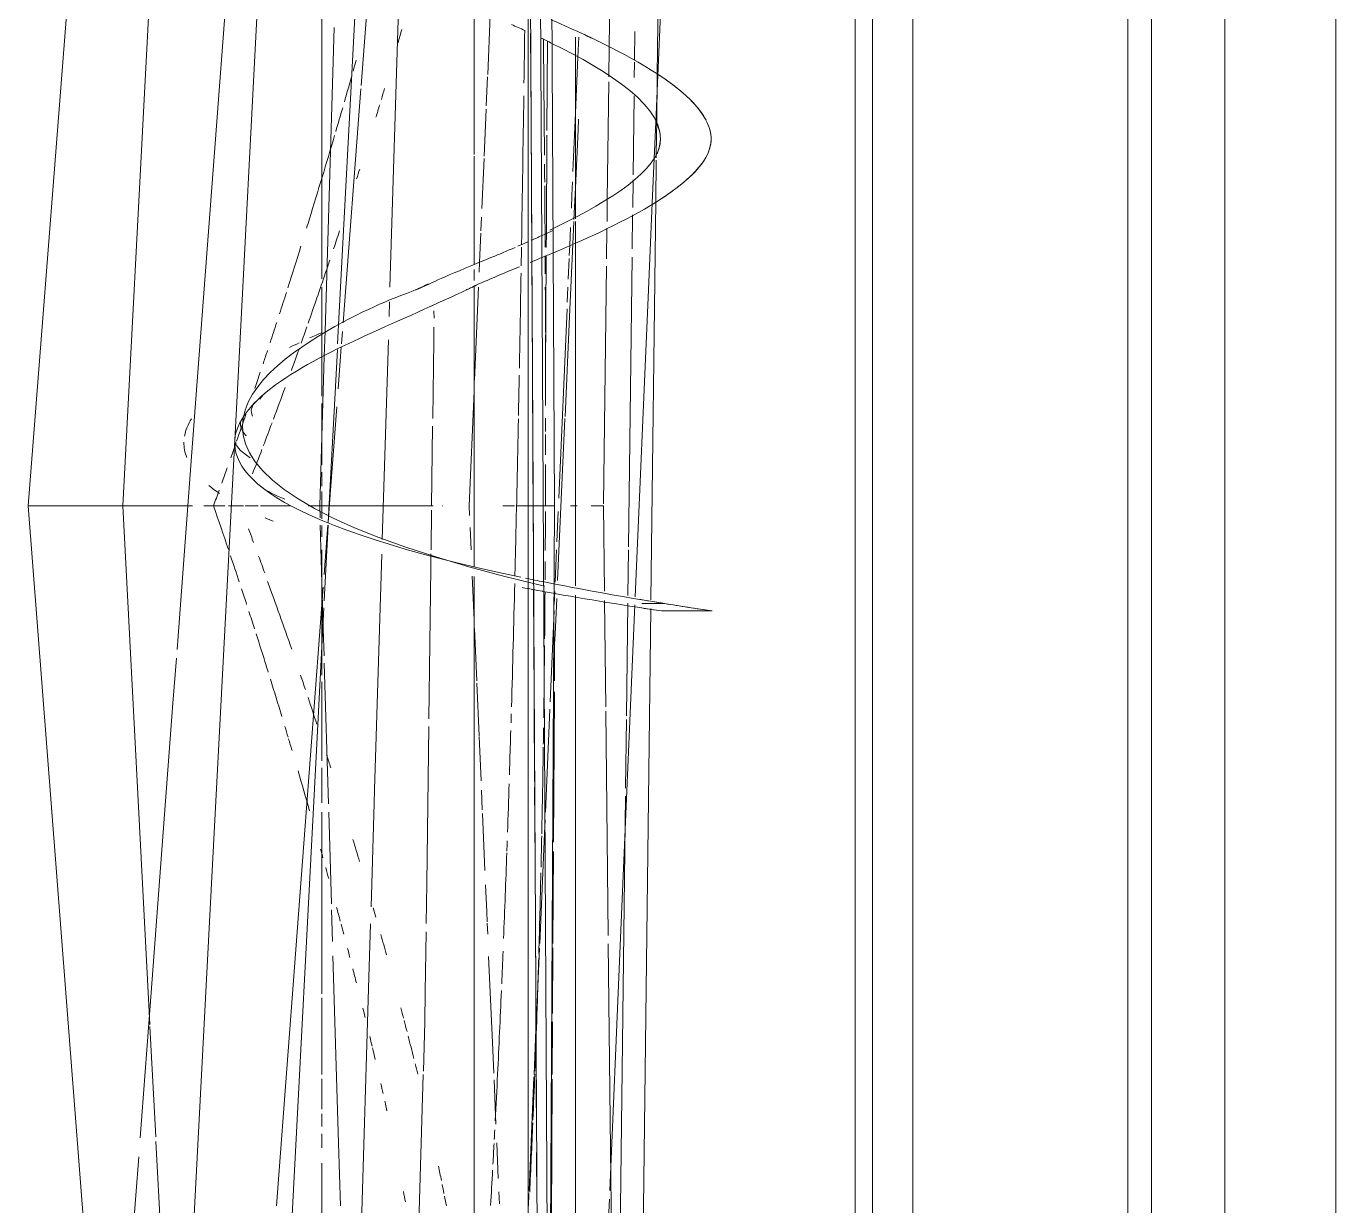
# Model space of a CAD drawing. Header units: inches. Extents: x -2349 to 1043, y -456 to 2193.
# Drawn here: x 992.5 to 998.95, y 350.16 to 355.98 of the extents above; entities that cross this region are included whole.
import ezdxf

# ---------------------------------------------------------------- set-up
doc = ezdxf.new("R2010")
doc.units = ezdxf.units.IN
doc.header["$MEASUREMENT"] = 0
for name, color, linetype, lineweight in [('5033_00_7th-9th Floors_Updated_dwg', 8, 'Continuous', 9), ('A-Shell', 7, 'Continuous', 9), ('A-WALL', 113, 'Continuous', 13), ('I-FURN', 30, 'Continuous', 9)]:
    doc.layers.add(name, color=color, linetype=linetype, lineweight=lineweight)

# ---------------------------------------------------------------- blocks, each defined once
blk = doc.blocks.new('5033_00_7th-9th Floors_Updated_dwg-8585573-7TH FLOOR POWER _ SIGNAL')
at = {"layer": 'A-Shell'}
for p, q in [((993.9543, 173.7982), (993.9543, 174.102)), ((993.9543, 174.102), (993.9543, 173.7982)), ((993.9543, 173.6928), (993.9543, 173.7629)), ((993.9543, 173.7629), (993.9543, 173.6928)), ((993.9543, 173.5322), (993.9543, 173.6673)), ((993.9543, 173.6673), (993.9543, 173.5322)), ((993.9543, 173.4442), (993.9543, 173.4993)), ((993.9543, 173.4993), (993.9543, 173.4442)), ((993.9543, 172.1319), (993.9543, 172.3038)), ((993.9543, 172.3038), (993.9543, 172.1319)), ((993.9543, 171.1892), (993.9543, 172.0851)), ((993.9543, 172.0851), (993.9543, 171.1892)), ((993.9543, 170.7904), (993.9543, 171.1693)), ((993.9543, 171.1693), (993.9543, 170.7904)), ((993.9543, 170.6193), (993.9543, 170.7696)), ((993.9543, 170.7696), (993.9543, 170.6193)), ((993.9543, 170.5342), (993.9543, 170.5966)), ((993.9543, 170.5966), (993.9543, 170.5342)), ((993.9543, 170.4293), (993.9543, 170.4976)), ((993.9543, 170.4976), (993.9543, 170.4293)), ((993.9543, 169.6228), (993.9543, 170.3531)), ((993.9543, 170.3531), (993.9543, 169.6228))]:
    blk.add_line(p, q, dxfattribs=at)
at = {"layer": 'A-Shell', "flags": 128}
for points in [[(993.9543, 174.7172), (993.9543, 176.3648), (993.9543, 176.489)], [(993.9543, 176.489), (993.9543, 176.3648), (993.9543, 174.7172)], [(993.9543, 174.1383), (993.9543, 174.3279), (993.9543, 174.4515), (993.9543, 174.6746)], [(993.9543, 174.6746), (993.9543, 174.4515), (993.9543, 174.3279), (993.9543, 174.1383)], [(993.9543, 172.7615), (993.9543, 172.8609), (993.9543, 173.3799)], [(993.9543, 173.3799), (993.9543, 172.8609), (993.9543, 172.7615)], [(993.9543, 172.3383), (993.9543, 172.4077), (993.9543, 172.7282)], [(993.9543, 172.7282), (993.9543, 172.4077), (993.9543, 172.3383)]]:
    blk.add_lwpolyline(points, dxfattribs=at)
blk = doc.blocks.new('Walls 1 - Walls 1-7438491-7TH FLOOR POWER _ SIGNAL')
at = {"layer": 'A-WALL', "lineweight": 9}
for p, q in [((996.8682, 298.7759), (996.8682, 435.4699)), ((998.4077, 435.4573), (998.4077, 298.7888)), ((998.046, 435.2491), (998.046, 298.7759)), ((997.9288, 435.1857), (997.9288, 298.7759)), ((998.9543, 434.4744), (998.9543, 299.7716)), ((996.5843, 401.0965), (996.5843, 334.6334)), ((996.6695, 401.0965), (996.6695, 334.6334))]:
    blk.add_line(p, q, dxfattribs=at)
blk = doc.blocks.new('Curtains_and_Valance_14992 - Curtains_and_Valance_14992-7816730-7TH FLOOR POWER _ SIGNAL')
at = {"layer": 'I-FURN'}
for p, q in [((0.1471, -24), (0.017, 0)), ((0.017, 0), (0.017, -24)), ((-1.8659, -21.7756), (-1.7196, -18.972)), ((-2.2158, -21.0149), (-2.4487, -24)), ((0.4252, -21.0085), (0.4163, -21.737)), ((-0.25, -22.2659), (-0.25, -21.5437)), ((-0.1828, -21.8712), (-0.1702, -21.5788)), ((-0.985, -23.1378), (-0.9391, -21.6398)), ((0.25, -21.687), (0.25, -21.7802)), ((0.4163, -21.737), (0.4145, -21.8826)), ((-1.982, -24), (-1.8659, -21.7756)), ((0.25, -21.7802), (0.25, -22.5832)), ((-0.1895, -22.0264), (-0.1833, -21.8833)), ((0.4142, -21.9072), (0.407, -22.4894)), ((-0.2001, -22.2741), (-0.1902, -22.0431)), ((-0.25, -22.8092), (-0.25, -22.2741)), ((-0.2113, -22.5334), (-0.2006, -22.2861)), ((0.407, -22.4894), (0.4057, -22.5965)), ((-0.216, -22.6433), (-0.2131, -22.5755)), ((0.25, -22.5965), (0.25, -22.7028)), ((-0.2227, -22.7978), (-0.2165, -22.6539)), ((0.4053, -22.6303), (0.4035, -22.7812)), ((0.25, -22.7028), (0.25, -24.3942)), ((-0.2247, -22.8463), (-0.2227, -22.7978)), ((-0.25, -22.8875), (-0.25, -22.8331)), ((0.403, -22.8166), (0.3886, -23.99)), ((-0.25, -24.2987), (-0.25, -22.9216)), ((-0.2477, -23.3803), (-0.228, -22.9216)), ((-0.9888, -23.2623), (-0.985, -23.1378)), ((-1.0113, -24), (-0.9888, -23.2623)), ((-0.2744, -24), (-0.25, -23.4335)), ((-2.4487, -24), (-2.0505, -29.1519)), ((-1.8488, -26.5593), (-1.982, -24)), ((-1.4806, -24), (-1.535, -24)), ((-1.535, -24), (-1.4806, -24)), ((-1.0096, -24.0587), (-1.0113, -24)), ((-0.2723, -24.0475), (-0.2744, -24)), ((0.017, -24), (0.1471, -24)), ((0.017, -24), (0.017, -43.2831)), ((0.1471, -24), (0.017, -24)), ((0.0426, -43.2764), (0.1471, -24)), ((0.3885, -24), (0.3931, -24.4205)), ((-1.0069, -24.1499), (-1.0085, -24.0952)), ((-0.9934, -24.6082), (-1.0069, -24.1499)), ((-0.265, -24.2163), (-0.2698, -24.1063)), ((-0.25, -24.5617), (-0.2593, -24.3464)), ((-0.25, -25.7834), (-0.25, -24.3481)), ((0.25, -24.4402), (0.25, -43.2322)), ((0.3936, -24.4667), (0.3993, -24.9917)), ((-0.2369, -24.8636), (-0.2481, -24.6055)), ((-0.9895, -24.7392), (-0.9934, -24.6082)), ((-0.968, -25.4705), (-0.9885, -24.7752)), ((-0.2252, -25.1342), (-0.2364, -24.8753)), ((0.3996, -25.0134), (0.4117, -26.1191)), ((-0.2156, -25.3556), (-0.225, -25.1376)), ((-0.2093, -25.4999), (-0.2135, -25.4026)), ((-0.9534, -25.9637), (-0.9668, -25.5111)), ((-0.1963, -25.7984), (-0.2085, -25.5176)), ((-0.25, -41.7644), (-0.25, -25.7834)), ((-0.1875, -26.0021), (-0.1932, -25.8696)), ((-0.948, -26.1485), (-0.9526, -25.9926)), ((-0.1853, -26.0524), (-0.1875, -26.0021)), ((-0.1827, -26.113), (-0.1851, -26.0584)), ((-0.9186, -27.1447), (-0.9459, -26.2198)), ((-0.1595, -26.6474), (-0.178, -26.2222)), ((0.4121, -26.1604), (0.4232, -27.1726)), ((-1.82, -27.1128), (-1.8483, -26.5682)), ((-0.1529, -26.7991), (-0.1595, -26.6477)), ((-0.1421, -27.0494), (-0.1515, -26.8322)), ((-1.7819, -27.8455), (-1.8188, -27.1357)), ((-0.9095, -27.4531), (-0.9186, -27.1447)), ((-0.1304, -27.3182), (-0.138, -27.1418)), ((0.4232, -27.1726), (0.4419, -28.8839)), ((-0.125, -27.4425), (-0.1276, -27.3837))]:
    blk.add_line(p, q, dxfattribs=at)
for points in [[(-0.6249, -21.7151), (-0.6187, -21.6934), (-0.6126, -21.6717), (-0.6065, -21.65)], [(-0.8317, -21.8012), (-0.8367, -21.8194), (-0.8418, -21.8377), (-0.8469, -21.8559)], [(-0.8558, -21.8876), (-0.8669, -21.9271), (-0.8781, -21.9666), (-0.8895, -22.0061)], [(-0.7072, -21.9945), (-0.7018, -21.9767), (-0.6964, -21.9589), (-0.6911, -21.9411)], [(-0.7341, -22.0829), (-0.7277, -22.0622), (-0.7214, -22.0414), (-0.7151, -22.0206)], [(-0.8979, -22.0355), (-0.9092, -22.0748), (-0.9206, -22.114), (-0.9322, -22.1533)], [(-0.938, -22.1733), (-0.9783, -22.3101), (-1.02, -22.4467), (-1.0618, -22.5833)], [(-0.8294, -22.3861), (-0.8243, -22.3701), (-0.8192, -22.3541), (-0.8141, -22.3382)], [(-1.0618, -22.5833), (-1.0665, -22.5988), (-1.0713, -22.6143), (-1.0761, -22.6298)], [(-0.9427, -22.7318), (-0.9329, -22.7024), (-0.9231, -22.673), (-0.9134, -22.6436)], [(-1.1035, -22.7181), (-1.1248, -22.7865), (-1.1461, -22.8551), (-1.1677, -22.9235)], [(-0.982, -22.8485), (-0.9751, -22.8282), (-0.9683, -22.808), (-0.9615, -22.7877)], [(-1.0682, -23.0988), (-1.0391, -23.0156), (-1.0104, -22.9324), (-0.9822, -22.849)], [(-1.1755, -22.9465), (-1.1867, -22.9816), (-1.1978, -23.0167), (-1.2091, -23.0517)], [(-1.2231, -23.0945), (-1.234, -23.1281), (-1.2449, -23.1617), (-1.2559, -23.1953)], [(-1.1029, -23.1974), (-1.0933, -23.1703), (-1.0837, -23.1432), (-1.0742, -23.116)], [(-1.3042, -23.3405), (-1.3132, -23.3673), (-1.3223, -23.3941), (-1.3315, -23.4208)], [(-1.2396, -23.5719), (-1.2202, -23.5201), (-1.2009, -23.4683), (-1.1819, -23.4164)], [(-1.3749, -23.5483), (-1.3901, -23.5925), (-1.4056, -23.6365), (-1.4212, -23.6805)], [(-1.2896, -23.704), (-1.275, -23.6659), (-1.2605, -23.6277), (-1.2462, -23.5894)], [(-1.4237, -23.6886), (-1.4323, -23.7134), (-1.4411, -23.738), (-1.4499, -23.7627)], [(-1.3427, -23.8419), (-1.3273, -23.8022), (-1.3119, -23.7623), (-1.2966, -23.7225)], [(-1.4676, -23.8129), (-1.4764, -23.8377), (-1.4853, -23.8624), (-1.4943, -23.8871)], [(-1.5067, -23.922), (-1.5161, -23.948), (-1.5255, -23.974), (-1.535, -24)], [(-2.3147, -24), (-2.3662, -24), (-2.4053, -24), (-2.4277, -24)], [(-2.4277, -24), (-2.4053, -24), (-2.3668, -24), (-2.3162, -24)], [(-1.9712, -24), (-2.1026, -24), (-2.2215, -24), (-2.3078, -24)], [(-2.3078, -24), (-2.2215, -24), (-2.1057, -24), (-1.9758, -24)], [(-1.6486, -24), (-1.8925, -24), (-2.0352, -24), (-1.9635, -24)], [(-1.9634, -24), (-2.0351, -24), (-1.8928, -24), (-1.6489, -24)], [(-1.8374, -24), (-1.8727, -24), (-1.907, -24), (-1.9397, -24)], [(-1.9396, -24), (-1.9069, -24), (-1.8727, -24), (-1.8374, -24)], [(-1.8342, -24), (-1.8673, -24), (-1.9001, -24), (-1.9323, -24)], [(-1.9323, -24), (-1.9001, -24), (-1.8676, -24), (-1.8347, -24)], [(-1.9308, -24), (-1.9008, -24), (-1.87, -24), (-1.8386, -24)], [(-1.8381, -24), (-1.8698, -24), (-1.9008, -24), (-1.9308, -24)], [(-1.8372, -24), (-1.8678, -24), (-1.898, -24), (-1.9274, -24)], [(-1.9273, -24), (-1.8979, -24), (-1.8678, -24), (-1.8372, -24)], [(-1.7325, -24), (-1.7845, -24), (-1.8299, -24), (-1.8667, -24)], [(-1.8667, -24), (-1.83, -24), (-1.7845, -24), (-1.7325, -24)], [(-1.8381, -24), (-1.8004, -24), (-1.762, -24), (-1.723, -24)], [(-1.7224, -24), (-1.7616, -24), (-1.8004, -24), (-1.8381, -24)], [(-1.6425, -24), (-1.7091, -24), (-1.7745, -24), (-1.8375, -24)], [(-1.8372, -24), (-1.7744, -24), (-1.7091, -24), (-1.6425, -24)], [(-1.7205, -24), (-1.7549, -24), (-1.7893, -24), (-1.8234, -24)], [(-1.8234, -24), (-1.7893, -24), (-1.7551, -24), (-1.7209, -24)], [(-1.6444, -24), (-1.697, -24), (-1.7482, -24), (-1.7974, -24)], [(-1.7971, -24), (-1.7481, -24), (-1.697, -24), (-1.6444, -24)], [(-1.7235, -24), (-1.7007, -24), (-1.6768, -24), (-1.6519, -24)], [(-1.6519, -24), (-1.6768, -24), (-1.7007, -24), (-1.7234, -24)], [(-1.6933, -24), (-1.6755, -24), (-1.6577, -24), (-1.6399, -24)], [(-1.6398, -24), (-1.6577, -24), (-1.6755, -24), (-1.6933, -24)], [(-1.6388, -24), (-1.6566, -24), (-1.6745, -24), (-1.6925, -24)], [(-1.6925, -24), (-1.6745, -24), (-1.6567, -24), (-1.6389, -24)], [(-1.4957, -24), (-1.5252, -24), (-1.554, -24), (-1.5819, -24)], [(-1.5819, -24), (-1.554, -24), (-1.5252, -24), (-1.4957, -24)], [(-1.5783, -24), (-1.5503, -24), (-1.5211, -24), (-1.4911, -24)], [(-1.4911, -24), (-1.5211, -24), (-1.5503, -24), (-1.5783, -24)], [(-1.5724, -24), (-1.5478, -24), (-1.5219, -24), (-1.495, -24)], [(-1.495, -24), (-1.5219, -24), (-1.5478, -24), (-1.5724, -24)], [(-1.4916, -24), (-1.5186, -24), (-1.5444, -24), (-1.569, -24)], [(-1.569, -24), (-1.5444, -24), (-1.5186, -24), (-1.4917, -24)], [(-1.4827, -24), (-1.5042, -24), (-1.5255, -24), (-1.5467, -24)], [(-1.5467, -24), (-1.5255, -24), (-1.5042, -24), (-1.4827, -24)], [(-1.5422, -24), (-1.5214, -24), (-1.5007, -24), (-1.48, -24)], [(-1.4799, -24), (-1.5006, -24), (-1.5214, -24), (-1.5422, -24)], [(-1.542, -24), (-1.5212, -24), (-1.5004, -24), (-1.4795, -24)], [(-1.4795, -24), (-1.5004, -24), (-1.5212, -24), (-1.542, -24)], [(-1.535, -24), (-1.5102, -24.0716), (-1.4857, -24.1433), (-1.4615, -24.2151)], [(-1.4604, -24), (-1.4425, -24), (-1.4243, -24), (-1.4056, -24)], [(-1.4056, -24), (-1.4243, -24), (-1.4425, -24), (-1.4604, -24)], [(-1.399, -24), (-1.4189, -24), (-1.4385, -24), (-1.458, -24)], [(-1.458, -24), (-1.4386, -24), (-1.4189, -24), (-1.399, -24)], [(-1.4016, -24), (-1.4205, -24), (-1.4389, -24), (-1.4569, -24)], [(-1.4569, -24), (-1.4389, -24), (-1.4205, -24), (-1.4016, -24)], [(-1.4526, -24), (-1.4327, -24), (-1.4125, -24), (-1.3919, -24)], [(-1.3919, -24), (-1.4125, -24), (-1.4327, -24), (-1.4526, -24)], [(-1.3876, -24), (-1.4062, -24), (-1.4247, -24), (-1.4433, -24)], [(-1.4432, -24), (-1.4247, -24), (-1.4062, -24), (-1.3876, -24)], [(-1.3793, -24), (-1.3635, -24), (-1.3475, -24), (-1.3314, -24)], [(-1.3314, -24), (-1.3475, -24), (-1.3635, -24), (-1.3793, -24)], [(-1.3261, -24), (-1.3426, -24), (-1.3589, -24), (-1.3749, -24)], [(-1.3749, -24), (-1.3589, -24), (-1.3426, -24), (-1.3261, -24)], [(-1.3207, -24), (-1.3376, -24), (-1.3543, -24), (-1.371, -24)], [(-1.371, -24), (-1.3543, -24), (-1.3376, -24), (-1.3207, -24)], [(-1.3629, -24), (-1.3485, -24), (-1.3341, -24), (-1.3195, -24)], [(-1.3195, -24), (-1.3341, -24), (-1.3485, -24), (-1.3629, -24)], [(-1.3165, -24), (-1.3319, -24), (-1.3474, -24), (-1.3628, -24)], [(-1.3628, -24), (-1.3474, -24), (-1.3319, -24), (-1.3165, -24)], [(-1.3155, -24), (-1.3309, -24), (-1.3462, -24), (-1.3617, -24)], [(-1.3616, -24), (-1.3462, -24), (-1.3309, -24), (-1.3155, -24)], [(-1.2777, -24), (-1.2864, -24), (-1.2951, -24), (-1.3038, -24)], [(-1.3038, -24), (-1.2951, -24), (-1.2864, -24), (-1.2777, -24)], [(-1.2327, -24), (-1.2491, -24), (-1.2654, -24), (-1.2814, -24)], [(-1.2814, -24), (-1.2654, -24), (-1.2491, -24), (-1.2327, -24)], [(-1.2611, -24), (-1.2323, -24), (-1.2031, -24), (-1.1737, -24)], [(-1.1737, -24), (-1.2031, -24), (-1.2323, -24), (-1.2611, -24)], [(-1.1703, -24), (-1.1976, -24), (-1.2249, -24), (-1.2522, -24)], [(-1.2522, -24), (-1.2249, -24), (-1.1976, -24), (-1.1702, -24)], [(-1.1701, -24), (-1.1967, -24), (-1.2235, -24), (-1.2503, -24)], [(-1.2503, -24), (-1.2235, -24), (-1.1967, -24), (-1.1701, -24)], [(-1.1711, -24), (-1.1971, -24), (-1.2234, -24), (-1.2499, -24)], [(-1.2498, -24), (-1.2234, -24), (-1.1971, -24), (-1.1711, -24)], [(-1.1563, -24), (-1.1821, -24), (-1.2076, -24), (-1.2327, -24)], [(-1.2327, -24), (-1.2076, -24), (-1.1821, -24), (-1.1563, -24)], [(-1.0668, -24), (-1.0462, -24), (-1.0255, -24), (-1.0047, -24)], [(-1.0046, -24), (-1.0255, -24), (-1.0462, -24), (-1.0668, -24)], [(-1.0063, -24), (-1.021, -24), (-0.9374, -24), (-0.8117, -24)], [(-0.9477, -24), (-1.0044, -24), (-1.021, -24), (-1.0063, -24)], [(-0.8728, -24), (-0.883, -24), (-0.8837, -24), (-0.8761, -24)], [(-0.8761, -24), (-0.8837, -24), (-0.862, -24), (-0.8204, -24)], [(-0.8176, -24), (-0.7509, -24), (-0.6387, -24), (-0.5122, -24)], [(-0.5587, -24), (-0.6654, -24), (-0.7509, -24), (-0.8176, -24)], [(-0.6874, -24), (-0.7346, -24), (-0.7724, -24), (-0.8016, -24)], [(-0.8016, -24), (-0.7724, -24), (-0.7179, -24), (-0.6486, -24)], [(-0.5264, -24), (-0.5496, -24), (-0.5715, -24), (-0.5922, -24)], [(-0.5922, -24), (-0.5715, -24), (-0.5471, -24), (-0.52, -24)], [(-0.5161, -24), (-0.4905, -24), (-0.4689, -24), (-0.4516, -24)], [(-0.4516, -24), (-0.4689, -24), (-0.4905, -24), (-0.5161, -24)], [(-0.4511, -24), (-0.4649, -24), (-0.4818, -24), (-0.5021, -24)], [(-0.5021, -24), (-0.4818, -24), (-0.4649, -24), (-0.4512, -24)], [(-0.4754, -24), (-0.4806, -24), (-0.4857, -24), (-0.4908, -24)], [(-0.4908, -24), (-0.4857, -24), (-0.4805, -24), (-0.4751, -24)], [(-0.4894, -24), (-0.4831, -24), (-0.4768, -24), (-0.4706, -24)], [(-0.4706, -24), (-0.4768, -24), (-0.4831, -24), (-0.4894, -24)], [(-0.4736, -24), (-0.4709, -24), (-0.4683, -24), (-0.4657, -24)], [(-0.4657, -24), (-0.4683, -24), (-0.4709, -24), (-0.4734, -24)], [(-0.4051, -24), (-0.4047, -24), (-0.4045, -24), (-0.4045, -24)], [(-0.4045, -24), (-0.4045, -24), (-0.4047, -24), (-0.4051, -24)], [(-0.2744, -24), (-0.2744, -24), (-0.2746, -24), (-0.275, -24)], [(-0.275, -24), (-0.2746, -24), (-0.2744, -24), (-0.2744, -24)], [(-0.1088, -24), (-0.0962, -24), (-0.0835, -24), (-0.0708, -24)], [(-0.0708, -24), (-0.0835, -24), (-0.0955, -24), (-0.1069, -24)], [(-0.1063, -24), (-0.0908, -24), (-0.0757, -24), (-0.0611, -24)], [(-0.0611, -24), (-0.0757, -24), (-0.0908, -24), (-0.1063, -24)], [(-0.0498, -24), (-0.0567, -24), (-0.0637, -24), (-0.0708, -24)], [(-0.0705, -24), (-0.0636, -24), (-0.0567, -24), (-0.0498, -24)], [(-0.0387, -24), (-0.0204, -24), (-0.0019, -24), (0.017, -24)], [(0.017, -24), (-0.0019, -24), (-0.0204, -24), (-0.0387, -24)], [(0.0857, -24), (0.0675, -24), (0.0496, -24), (0.032, -24)], [(0.032, -24), (0.0496, -24), (0.0678, -24), (0.0862, -24)], [(0.1471, -24), (0.1263, -24), (0.1058, -24), (0.0857, -24)], [(0.0857, -24), (0.1058, -24), (0.1263, -24), (0.1471, -24)], [(0.2584, -24), (0.2584, -24), (0.246, -24), (0.2249, -24)], [(0.2311, -24), (0.2486, -24), (0.2584, -24), (0.2584, -24)], [(0.2536, -24), (0.2568, -24), (0.258, -24), (0.2574, -24)], [(0.2584, -24), (0.2584, -24), (0.2568, -24), (0.2536, -24)], [(0.3885, -24), (0.3885, -24), (0.3648, -24), (0.3274, -24)], [(0.3384, -24), (0.37, -24), (0.3885, -24), (0.3885, -24)], [(0.3885, -24), (0.3885, -24), (0.3869, -24), (0.3837, -24)], [(0.3837, -24), (0.3869, -24), (0.3882, -24), (0.3876, -24)], [(-1.3374, -24.1802), (-1.3457, -24.1577), (-1.3541, -24.1352), (-1.3625, -24.1127)], [(-1.4509, -24.2466), (-1.4365, -24.2894), (-1.4222, -24.3322), (-1.408, -24.3751)], [(-1.2823, -24.3304), (-1.2923, -24.3028), (-1.3025, -24.2752), (-1.3127, -24.2476)], [(-1.3966, -24.4097), (-1.3882, -24.4352), (-1.3798, -24.4608), (-1.3715, -24.4863)], [(-1.1495, -24.7063), (-1.1878, -24.5949), (-1.2278, -24.484), (-1.2684, -24.3732)], [(-1.3603, -24.5207), (-1.3511, -24.5492), (-1.3418, -24.5778), (-1.3327, -24.6064)], [(-1.2541, -24.8553), (-1.2352, -24.9163), (-1.2165, -24.9773), (-1.198, -25.0383)], [(-1.0817, -24.9064), (-1.0896, -24.8826), (-1.0976, -24.8589), (-1.1056, -24.8352)], [(-1.0255, -25.077), (-1.0398, -25.033), (-1.0541, -24.9891), (-1.0686, -24.9451)], [(-1.183, -25.0882), (-1.1778, -25.1056), (-1.1725, -25.123), (-1.1673, -25.1404)], [(-1.1649, -25.1487), (-1.1591, -25.1678), (-1.1535, -25.1869), (-1.1478, -25.206)], [(-0.9566, -25.2917), (-0.9631, -25.2711), (-0.9696, -25.2505), (-0.9761, -25.2298)], [(-1.118, -25.307), (-1.0987, -25.3729), (-1.0797, -25.4388), (-1.0608, -25.5048)], [(-1.0074, -25.6929), (-1.0033, -25.7075), (-0.9992, -25.7222), (-0.9951, -25.7368)], [(-0.8143, -25.7548), (-0.8252, -25.7183), (-0.8362, -25.6819), (-0.8472, -25.6454)], [(-0.9818, -25.7846), (-0.9768, -25.8027), (-0.9718, -25.8208), (-0.9668, -25.8389)], [(-0.928, -25.9809), (-0.9219, -26.0034), (-0.9158, -26.0258), (-0.9098, -26.0482)], [(-0.7341, -26.0293), (-0.7385, -26.014), (-0.7429, -25.9987), (-0.7473, -25.9834)], [(-0.9057, -26.0636), (-0.9013, -26.0803), (-0.8968, -26.0969), (-0.8924, -26.1135)], [(-0.6817, -26.2151), (-0.691, -26.1817), (-0.7004, -26.1482), (-0.7099, -26.1148)], [(-0.8741, -26.183), (-0.8702, -26.1978), (-0.8663, -26.2126), (-0.8625, -26.2273)], [(-0.8477, -26.2843), (-0.8418, -26.3072), (-0.8359, -26.3301), (-0.8301, -26.353)], [(-0.7984, -26.4786), (-0.7946, -26.4938), (-0.7908, -26.509), (-0.7871, -26.5242)], [(-0.5977, -26.5274), (-0.6021, -26.5105), (-0.6065, -26.4936), (-0.6109, -26.4767)], [(-0.5807, -26.5929), (-0.5854, -26.5748), (-0.5901, -26.5567), (-0.5948, -26.5385)], [(-0.7642, -26.6179), (-0.7603, -26.634), (-0.7564, -26.6501), (-0.7525, -26.6662)], [(-0.751, -26.6728), (-0.7463, -26.6924), (-0.7417, -26.712), (-0.737, -26.7316)], [(-0.547, -26.7267), (-0.5562, -26.6896), (-0.5655, -26.6525), (-0.5749, -26.6154)], [(-0.528, -26.8038), (-0.5322, -26.7866), (-0.5364, -26.7694), (-0.5406, -26.7522)], [(-0.7096, -26.8502), (-0.7059, -26.8664), (-0.7022, -26.8826), (-0.6986, -26.8988)], [(-0.6899, -26.9374), (-0.6864, -26.9531), (-0.683, -26.9688), (-0.6795, -26.9844)], [(-0.411, -27.3286), (-0.4158, -27.3047), (-0.4207, -27.2807), (-0.4257, -27.2568)], [(-0.5981, -27.3824), (-0.5948, -27.3994), (-0.5916, -27.4164), (-0.5884, -27.4334)], [(-0.3983, -27.392), (-0.4012, -27.3773), (-0.4041, -27.3627), (-0.407, -27.348)], [(-0.3865, -27.4523), (-0.3895, -27.4366), (-0.3926, -27.4209), (-0.3957, -27.4052)]]:
    blk.add_open_spline(points, degree=3, dxfattribs=at)
for points, knots in [([(-1.2686, -23.2336), (-1.2753, -23.2538), (-1.2823, -23.275), (-1.2894, -23.2961), (-1.2897, -23.2971)], [-0.054276224, -0.054276224, -0.054276224, -0.054276224, -0.05, -0.049798997, -0.049798997, -0.049798997, -0.049798997]), ([(-1.151, -23.3315), (-1.1471, -23.3209), (-1.1339, -23.2843), (-1.1208, -23.2477), (-1.1115, -23.2216)], [-0.95225372, -0.95225372, -0.95225372, -0.95225372, -0.95, -0.944452193, -0.944452193, -0.944452193, -0.944452193]), ([(-1.9675, -24), (-2.1754, -24), (-2.4424, -24), (-2.4587, -24), (-2.4373, -24)], [1.8269378, 1.8269378, 1.8269378, 1.8269378, 1.922507, 1.9815107, 1.9815107, 1.9815107, 1.9815107]), ([(-2.4361, -24), (-2.4581, -24), (-2.443, -24), (-2.1754, -24), (-1.9675, -24)], [0.7795851, 0.7795851, 0.7795851, 0.7795851, 0.8385889, 0.9341581, 0.9341581, 0.9341581, 0.9341581]), ([(-1.9756, -24), (-2.1174, -24), (-2.4724, -24), (-2.2403, -24), (-1.9801, -24)], [1.8492957, 1.8492957, 1.8492957, 1.8492957, 1.922507, 2.0886194, 2.0886194, 2.0886194, 2.0886194]), ([(-1.9667, -24), (-2.2277, -24), (-2.4751, -24), (-2.1173, -24), (-1.9756, -24)], [0.6724764, 0.6724764, 0.6724764, 0.6724764, 0.8385889, 0.9118002, 0.9118002, 0.9118002, 0.9118002]), ([(-1.8667, -24), (-1.8739, -24), (-1.9109, -24), (-1.9376, -24), (-1.9531, -24)], [1.44574809, 1.44574809, 1.44574809, 1.44574809, 1.45035307, 1.47060829, 1.47060829, 1.47060829, 1.47060829]), ([(-1.9529, -24), (-1.9375, -24), (-1.9109, -24), (-1.8739, -24), (-1.8667, -24)], [1.29048758, 1.29048758, 1.29048758, 1.29048758, 1.31074279, 1.31534778, 1.31534778, 1.31534778, 1.31534778]), ([(-1.6529, -24), (-1.8536, -24), (-1.9391, -24), (-1.6964, -24), (-1.658, -24)], [1.1901165, 1.1901165, 1.1901165, 1.1901165, 1.3107428, 1.3300313, 1.3300313, 1.3300313, 1.3300313]), ([(-1.658, -24), (-1.6964, -24), (-1.939, -24), (-1.8542, -24), (-1.6537, -24)], [1.4310646, 1.4310646, 1.4310646, 1.4310646, 1.4503531, 1.5709794, 1.5709794, 1.5709794, 1.5709794]), ([(-1.256, -24), (-1.2351, -24), (-1.2026, -24), (-1.1696, -24), (-1.158, -24)], [1.65027891, 1.65027891, 1.65027891, 1.65027891, 1.65822995, 1.66253355, 1.66253355, 1.66253355, 1.66253355]), ([(-1.158, -24), (-1.1696, -24), (-1.2026, -24), (-1.2351, -24), (-1.256, -24)], [1.09856232, 1.09856232, 1.09856232, 1.09856232, 1.10286592, 1.11081696, 1.11081696, 1.11081696, 1.11081696]), ([(-1.0074, -24), (-1.0259, -24), (-1.0462, -24), (-1.0663, -24), (-1.0681, -24)], [1.096048761, 1.096048761, 1.096048761, 1.096048761, 1.102865921, 1.103551702, 1.103551702, 1.103551702, 1.103551702]), ([(-1.0681, -24), (-1.0663, -24), (-1.0462, -24), (-1.0259, -24), (-1.0074, -24)], [1.657544166, 1.657544166, 1.657544166, 1.657544166, 1.658229947, 1.665047107, 1.665047107, 1.665047107, 1.665047107]), ([(-1.3246, -24.6315), (-1.308, -24.6833), (-1.2882, -24.7461), (-1.2686, -24.8088), (-1.2652, -24.8197)], [-0.969123745, -0.969123745, -0.969123745, -0.969123745, -0.961538462, -0.95995583, -0.95995583, -0.95995583, -0.95995583])]:
    blk.add_open_spline(points, degree=3, knots=knots, dxfattribs=at)
blk = doc.blocks.new('Curtains_and_Valance_14992 - Curtains_and_Valance_14992-V34-7TH FLOOR POWER _ SIGNAL')
at = {"layer": 'I-FURN'}
for p, q in [((0.1458, -23.7552), (0.017, 0)), ((0.017, 0), (0.017, -23.7831)), ((0.6728, -0.8321), (0.6538, -2.3753)), ((-0.9179, -3.6073), (-0.824, -1.8078)), ((-0.7624, -1.8324), (-0.8072, -2.4259)), ((-0.25, -2.7659), (-0.25, -2.0437)), ((0.017, -2.167), (0.017, -2.7695)), ((0.0288, -2.1685), (0.0299, -2.3683)), ((0.25, -2.187), (0.25, -2.2802)), ((0.25, -2.2802), (0.25, -3.0832)), ((0.0299, -2.3751), (0.0311, -2.5917)), ((0.646, -2.6076), (0.6559, -2.3768)), ((0.6538, -2.3753), (0.6509, -2.6136)), ((-0.8084, -2.4424), (-0.8956, -3.5972)), ((0.0311, -2.5917), (0.033, -2.9413)), ((0.25, -2.9302), (0.263, -2.644)), ((0.6383, -2.7866), (0.646, -2.6076)), ((0.6509, -2.6136), (0.6503, -2.6621)), ((0.6503, -2.6621), (0.6488, -2.7826)), ((-0.25, -3.3092), (-0.25, -2.7741)), ((0.017, -2.7741), (0.017, -3.1948)), ((0.6288, -3.0063), (0.6383, -2.7866)), ((0.6487, -2.7946), (0.6462, -2.9959)), ((0.033, -2.9563), (0.0334, -3.0232)), ((0.2428, -3.0875), (0.25, -2.9302)), ((0.0334, -3.0232), (0.0343, -3.1868)), ((0.6088, -3.4715), (0.6288, -3.0063)), ((0.6462, -2.9959), (0.6221, -4.9627)), ((0.2373, -3.2087), (0.2424, -3.0965)), ((0.25, -3.0965), (0.25, -3.2028)), ((0.2211, -3.5648), (0.2373, -3.2087)), ((0.25, -3.2028), (0.25, -4.8942)), ((0.017, -3.23), (0.017, -3.3021)), ((-0.25, -3.3875), (-0.25, -3.3331)), ((0.017, -3.3021), (0.017, -3.5929)), ((0.0351, -3.3315), (0.0359, -3.4916)), ((-0.25, -4.7987), (-0.25, -3.4216)), ((0.5453, -4.9486), (0.6088, -3.4715)), ((-0.4475, -3.574), (-0.448, -3.5377)), ((0.0361, -3.5176), (0.0418, -4.568)), ((-0.9227, -3.6998), (-0.9179, -3.6073)), ((0.017, -3.5929), (0.017, -3.7051)), ((0.1987, -4.0582), (0.2211, -3.5648)), ((-0.8987, -3.639), (-0.9033, -3.6998)), ((-0.4489, -3.6843), (-0.4481, -3.6186)), ((-0.9687, -4.5812), (-0.9241, -3.7279)), ((-0.9046, -3.7175), (-0.9201, -3.9225)), ((-0.4539, -4.069), (-0.4489, -3.6843)), ((0.017, -3.738), (0.017, -3.8067)), ((0.017, -3.8482), (0.017, -4.7825)), ((-0.9269, -4.012), (-0.9578, -4.4221)), ((-0.4594, -4.5), (-0.4544, -4.1066)), ((0.1618, -4.8688), (0.1982, -4.069)), ((-0.9578, -4.4221), (-0.9697, -4.5806)), ((-0.4622, -4.7163), (-0.4597, -4.5209)), ((0.0418, -4.568), (0.0424, -4.6877)), ((-0.9708, -4.5952), (-0.9757, -4.6591)), ((-0.9728, -4.6599), (-0.9694, -4.5952)), ((-0.9757, -4.6591), (-0.9891, -4.8377)), ((-0.9889, -4.9685), (-0.9728, -4.6599)), ((-0.4634, -4.8078), (-0.4625, -4.7363)), ((0.0426, -4.7163), (0.0433, -4.8561)), ((-0.473, -5.5504), (-0.4634, -4.8078)), ((-0.9939, -4.9003), (-1.2242, -7.9531)), ((-0.25, -6.2834), (-0.25, -4.8481)), ((0.017, -4.9238), (0.017, -5.1847)), ((0.0436, -4.9121), (0.0451, -5.1808)), ((0.1498, -5.1331), (0.1578, -4.956)), ((0.25, -4.9402), (0.25, -23.7322)), ((-1.029, -5.7375), (-0.9907, -5.003)), ((0.4679, -6.7464), (0.5436, -4.9876)), ((0.6215, -5.006), (0.4969, -15.1655)), ((0.6885, -4.9816), (0.5774, -4.9816)), ((0.5774, -4.9816), (0.6885, -4.9816)), ((0.6745, -5.0184), (0.9245, -5.0184)), ((0.6745, -5.0184), (0.9245, -5.0184)), ((0.017, -5.1929), (0.017, -5.3636)), ((0.0451, -5.1834), (0.0465, -5.4339)), ((0.1465, -5.3636), (0.1473, -5.2297)), ((0.017, -5.3934), (0.017, -5.4952)), ((0.1447, -5.6828), (0.1462, -5.4166)), ((0.0468, -5.4849), (0.0488, -5.8589)), ((-0.4835, -6.3629), (-0.4735, -5.5885)), ((0.017, -5.5632), (0.017, -5.8713)), ((0.142, -6.1588), (0.1447, -5.6828)), ((-1.2122, -9.248), (-1.029, -5.7375)), ((0.017, -5.8779), (0.017, -6.3879)), ((0.0489, -5.8893), (0.0499, -6.0665)), ((0.0499, -6.0674), (0.0509, -6.2556)), ((0.1392, -6.6585), (0.1417, -6.2043)), ((-0.25, -22.2644), (-0.25, -6.2834)), ((0.0512, -6.3136), (0.0524, -6.5234)), ((-0.486, -6.5598), (-0.4835, -6.3629)), ((0.017, -6.4162), (0.017, -6.4833)), ((0.017, -6.5177), (0.017, -6.8455)), ((0.0524, -6.5234), (0.0531, -6.6585)), ((-0.4904, -6.8977), (-0.4866, -6.6019)), ((0.0531, -6.6604), (0.0539, -6.7991)), ((0.1372, -7.0043), (0.139, -6.6802)), ((0.4193, -7.8773), (0.4679, -6.7464)), ((0.017, -6.8887), (0.017, -7.0302)), ((0.0542, -6.8571), (0.0546, -6.924)), ((0.0546, -6.9355), (0.0566, -7.3058)), ((0.017, -7.0484), (0.017, -7.2039)), ((0.1355, -7.3058), (0.137, -7.0446)), ((0.017, -7.2473), (0.017, -7.6098)), ((-0.5862, -10.1119), (-0.5003, -7.3058)), ((0.0567, -7.3227), (0.0583, -7.6198)), ((0.1315, -8.0203), (0.1354, -7.3283)), ((0.017, -7.6578), (0.017, -7.944)), ((0.0587, -7.6896), (0.06, -7.9286)), ((0.4118, -8.0504), (0.4174, -7.9209))]:
    blk.add_line(p, q, dxfattribs=at)
at = {"layer": 'I-FURN', "flags": 128}
for points in [[(0.6559, -2.3768), (0.7363, -0.5087), (0.7641, -0.0482)], [(0.263, -2.644), (0.2653, -2.5929), (0.2655, -2.5917)], [(0.1473, -5.2297), (0.1475, -5.1821), (0.1498, -5.1331)], [(-0.4997, -7.2884), (-0.4923, -7.0449), (-0.4904, -6.8989)]]:
    blk.add_lwpolyline(points, dxfattribs=at)
at = {"layer": 'I-FURN'}
for points in [[(-0.0646, -2.1255), (-0.0441, -2.1347), (-0.0226, -2.1444), (-0.0002, -2.1546)], [(0.0788, -2.1914), (0.097, -2.2), (0.1154, -2.2089), (0.134, -2.218)], [(0.2942, -2.1751), (0.3059, -2.1805), (0.3178, -2.1861), (0.3299, -2.1919)], [(0.6554, -2.3698), (0.6895, -2.3922), (0.722, -2.4152), (0.7516, -2.4388)], [(0.7762, -2.4593), (0.7992, -2.479), (0.8201, -2.4989), (0.8385, -2.5192)], [(0.8383, -2.5192), (0.8614, -2.5448), (0.8805, -2.5708), (0.8944, -2.5971)], [(0.669, -2.6856), (0.6683, -2.6588), (0.6611, -2.6322), (0.6485, -2.6058)], [(0.9033, -2.6164), (0.9129, -2.6393), (0.9185, -2.6624), (0.9191, -2.6856)], [(0.8921, -2.7829), (0.8773, -2.8087), (0.8565, -2.8344), (0.8309, -2.8598)], [(0.8318, -2.8599), (0.8099, -2.8821), (0.7843, -2.9042), (0.7557, -2.926)], [(0.7287, -2.9467), (0.696, -2.9704), (0.66, -2.9936), (0.6218, -3.0162)], [(0.1389, -3.1405), (0.1202, -3.1495), (0.1014, -3.1583), (0.0825, -3.1669)], [(0.0154, -3.1974), (-0.0013, -3.2048), (-0.0179, -3.212), (-0.0344, -3.2191)], [(0.0828, -3.1669), (0.066, -3.1747), (0.0491, -3.1823), (0.0324, -3.1897)], [(0.0267, -3.2984), (0.0421, -3.2921), (0.0582, -3.2854), (0.075, -3.2785)], [(0.075, -3.2785), (0.0936, -3.2708), (0.113, -3.2628), (0.133, -3.2544)], [(-0.5122, -3.4219), (-0.5028, -3.4175), (-0.4932, -3.413), (-0.4823, -3.408)], [(-0.4823, -3.408), (-0.4801, -3.4069), (-0.4778, -3.4059), (-0.4754, -3.4048)], [(-0.2323, -3.408), (-0.2432, -3.413), (-0.2505, -3.4178), (-0.259, -3.4223)], [(-0.4541, -3.5109), (-0.4592, -3.5133), (-0.4649, -3.5156), (-0.4711, -3.518)], [(-1.0593, -3.6708), (-1.0392, -3.6616), (-1.0195, -3.6527), (-1.0005, -3.6441)], [(-1.1598, -3.7183), (-1.1442, -3.7107), (-1.1287, -3.7033), (-1.1132, -3.696)], [(-1.3267, -3.986), (-1.3496, -4.009), (-1.354, -4.0328), (-1.3427, -4.0573)], [(-1.2826, -3.9456), (-1.2937, -3.9549), (-1.3016, -3.9645), (-1.3065, -3.9742)], [(-1.6777, -4.1552), (-1.6725, -4.1261), (-1.6609, -4.0975), (-1.6439, -4.0696)], [(-1.3945, -4.0705), (-1.4107, -4.0974), (-1.4021, -4.1252), (-1.3733, -4.1536)], [(-1.6666, -4.2616), (-1.6767, -4.2361), (-1.6811, -4.2109), (-1.6807, -4.186)], [(-1.4297, -4.1693), (-1.4328, -4.1995), (-1.4052, -4.2305), (-1.3538, -4.2621)], [(-1.505, -4.4386), (-1.5243, -4.4253), (-1.5419, -4.4121), (-1.5578, -4.399)], [(-1.2985, -4.4065), (-1.2735, -4.4265), (-1.2344, -4.4466), (-1.184, -4.4668)], [(-1.2409, -4.576), (-1.2544, -4.5704), (-1.2676, -4.5648), (-1.2804, -4.5592)], [(-0.0127, -4.9028), (0.0037, -4.9059), (0.0204, -4.909), (0.0376, -4.912)], [(0.0488, -4.8658), (0.0336, -4.8627), (0.0185, -4.8596), (0.0036, -4.8565)], [(0.0961, -4.8753), (0.0802, -4.8722), (0.0644, -4.869), (0.0488, -4.8658)], [(0.9245, -5.0184), (0.6114, -4.9712), (0.3366, -4.9234), (0.0961, -4.8753)], [(0.0368, -4.912), (0.0537, -4.9152), (0.0711, -4.9183), (0.0888, -4.9214)], [(0.088, -4.9215), (0.2667, -4.954), (0.4617, -4.9863), (0.6745, -5.0184)], [(0.5566, -4.9598), (0.5997, -4.967), (0.6448, -4.9743), (0.6906, -4.9815)], [(0.5772, -5.0036), (0.6096, -5.0086), (0.642, -5.0135), (0.6745, -5.0184)], [(0.9245, -5.0184), (0.8851, -5.0125), (0.8064, -5.0004), (0.7278, -4.9879), (0.6885, -4.9816)]]:
    blk.add_open_spline(points, degree=3, dxfattribs=at)
for points, knots in [([(0.133, -3.2544), (0.432, -3.129), (1.4124, -2.676), (0.4139, -2.2268), (0.136, -2.1036), (0.131, -2.1014)], [0.4553006, 0.4553006, 0.4553006, 0.4553006, 0.5672579, 0.7054462, 0.708038, 0.708038, 0.708038, 0.708038]), ([(0.134, -2.218), (0.404, -2.351), (0.9549, -2.6847), (0.3708, -3.0215), (0.1236, -3.1398)], [1.86373, 1.86373, 1.86373, 1.86373, 1.968328, 2.0507588, 2.0507588, 2.0507588, 2.0507588]), ([(0.6527, -2.7623), (0.6583, -2.75), (0.667, -2.7243), (0.6694, -2.6988), (0.669, -2.6856)], [-1.97521935, -1.97521935, -1.97521935, -1.97521935, -1.96832801, -1.9609627, -1.9609627, -1.9609627, -1.9609627]), ([(0.919, -2.6856), (0.9194, -2.6988), (0.9171, -2.7244), (0.9081, -2.75), (0.9024, -2.7623)], [-0.57462321, -0.57462321, -0.57462321, -0.57462321, -0.5672579, -0.56036656, -0.56036656, -0.56036656, -0.56036656]), ([(-0.0465, -3.2245), (-0.1271, -3.2592), (-0.436, -3.384), (-0.5034, -3.4284), (-1.0073, -3.5917), (-2.0709, -4.3842), (0.097, -4.8962)], [2.0717592, 2.0717592, 2.0717592, 2.0717592, 2.1002012, 2.1895577, 2.2955795, 2.5178076, 2.5178076, 2.5178076, 2.5178076]), ([(-0.0198, -4.8516), (-2.3649, -4.3591), (-0.6171, -3.5874), (-0.2766, -3.4296), (-0.1978, -3.3906), (-0.0254, -3.3197)], [0.0245387, 0.0245387, 0.0245387, 0.0245387, 0.2400064, 0.3460282, 0.4329049, 0.4329049, 0.4329049, 0.4329049]), ([(-0.538, -3.4342), (-0.5372, -3.4338), (-0.5283, -3.4296), (-0.5199, -3.4256), (-0.5122, -3.4219)], [-2.19101392, -2.19101392, -2.19101392, -2.19101392, -2.18955772, -2.17632122, -2.17632122, -2.17632122, -2.17632122]), ([(-0.2622, -3.4219), (-0.2699, -3.4256), (-0.2763, -3.4298), (-0.2876, -3.4337), (-0.2888, -3.4341)], [-0.35926469, -0.35926469, -0.35926469, -0.35926469, -0.34602819, -0.344572, -0.344572, -0.344572, -0.344572])]:
    blk.add_open_spline(points, degree=3, knots=knots, dxfattribs=at)
blk = doc.blocks.new('Curtains_and_Valance_14992 - Curtains_and_Valance_14992-V39-7TH FLOOR POWER _ SIGNAL')
at = {"layer": 'I-FURN'}
for p, q in [((0.1471, -24), (0.017, 0)), ((0.017, 0), (0.017, -24)), ((-1.4139, -13.114), (-1.296, -10.8533)), ((-1.4606, -11.0869), (-1.6299, -13.3312)), ((-0.6646, -12.6721), (-0.6177, -11.1406)), ((-0.25, -12.0164), (-0.25, -11.2942)), ((0.543, -11.41), (0.5412, -11.552)), ((0.1095, -11.8985), (0.112, -11.4594)), ((0.25, -11.4375), (0.25, -11.5307)), ((0.2618, -11.5368), (0.2661, -11.4375)), ((0.25, -11.5307), (0.25, -12.3337)), ((0.25, -11.8115), (0.2618, -11.5368)), ((0.5411, -11.5612), (0.5402, -11.6377)), ((0.5391, -11.7268), (0.5343, -12.117)), ((0.2375, -12.1014), (0.25, -11.8115)), ((0.1066, -12.4035), (0.1094, -11.9215)), ((-0.25, -12.5596), (-0.25, -12.0246)), ((0.534, -12.142), (0.5323, -12.279)), ((0.2325, -12.2181), (0.2354, -12.1517)), ((0.2298, -12.2814), (0.2325, -12.2181)), ((0.5319, -12.3147), (0.5298, -12.4823)), ((0.2218, -12.4664), (0.2257, -12.3772)), ((0.25, -12.347), (0.25, -12.4533)), ((0.1062, -12.4749), (0.1066, -12.4035)), ((0.25, -12.4533), (0.25, -14.1447)), ((0.1028, -13.0853), (0.106, -12.5155)), ((0.2147, -12.6312), (0.2191, -12.5294)), ((0.2197, -12.5151), (0.2218, -12.4664)), ((0.5293, -12.5241), (0.5118, -13.9523)), ((-0.25, -12.638), (-0.25, -12.5835)), ((-0.25, -14.0492), (-0.25, -12.6721)), ((0.2098, -12.7458), (0.213, -12.6721)), ((-0.669, -12.8165), (-0.6668, -12.7443)), ((0.1682, -13.7131), (0.2084, -12.7785)), ((-0.7026, -13.9163), (-0.6725, -12.9319)), ((-1.4449, -13.7071), (-1.4139, -13.114)), ((-1.6299, -13.3317), (-1.6431, -13.5066)), ((-1.6431, -13.5066), (-1.71, -14.3935)), ((-1.5395, -15.52), (-1.4449, -13.7071)), ((0.159, -13.9275), (0.1654, -13.7776)), ((-0.7405, -15.1513), (-0.7049, -13.989)), ((0.1539, -14.0458), (0.1573, -13.9668)), ((0.5116, -13.9668), (0.5088, -14.1923)), ((0.1504, -14.1263), (0.1539, -14.0458)), ((-0.25, -15.5339), (-0.25, -14.0986)), ((0.1457, -14.2364), (0.1484, -14.172)), ((0.25, -14.1907), (0.25, -32.9827)), ((0.125, -14.717), (0.1443, -14.2674)), ((0.5084, -14.2298), (0.5015, -14.7867)), ((-1.71, -14.3935), (-1.715, -14.4593)), ((-1.7182, -14.5024), (-1.7349, -14.7237)), ((-1.7349, -14.7237), (-1.8476, -16.2171)), ((0.1016, -15.2607), (0.1234, -14.7539)), ((0.5013, -14.8039), (0.4972, -15.1436)), ((-0.7425, -15.2168), (-0.7405, -15.1513)), ((-0.7581, -15.7292), (-0.7425, -15.2168)), ((0.4967, -15.1828), (0.4449, -19.4039)), ((0.097, -15.3675), (0.1, -15.2989)), ((0.0737, -15.909), (0.097, -15.3675)), ((-1.6594, -17.8187), (-1.5395, -15.52)), ((-0.25, -31.5149), (-0.25, -15.5339)), ((-0.7688, -16.0764), (-0.7607, -15.813)), ((0.0563, -16.3127), (0.0727, -15.9331)), ((-0.836, -18.2709), (-0.7688, -16.0764)), ((-1.8476, -16.2171), (-1.8967, -16.8688)), ((0.0459, -16.5563), (0.0554, -16.3343)), ((0.0213, -17.1282), (0.0454, -16.5676)), ((-1.9037, -16.9617), (-2.0097, -18.3668)), ((0.018, -17.2036), (0.0207, -17.142))]:
    blk.add_line(p, q, dxfattribs=at)
for points in [[(-0.0002, -11.404), (-0.0014, -11.4905), (-0.0026, -11.5773), (-0.0038, -11.6644)], [(0.0973, -12.0197), (0.0957, -11.8273), (0.0939, -11.6352), (0.0918, -11.4457)], [(-0.0047, -11.7266), (-0.0081, -11.9687), (-0.0118, -12.2128), (-0.0158, -12.4589)], [(0.0984, -12.1533), (0.0981, -12.1236), (0.0979, -12.0939), (0.0977, -12.0642)], [(0.1001, -12.4043), (0.0996, -12.3268), (0.0991, -12.2492), (0.0986, -12.1718)], [(0.1005, -12.4732), (0.1004, -12.451), (0.1002, -12.4289), (0.1001, -12.4068)], [(-0.016, -12.4732), (-0.0165, -12.5043), (-0.0171, -12.5354), (-0.0176, -12.5665)], [(0.1012, -12.6059), (0.1011, -12.5761), (0.1009, -12.5463), (0.1008, -12.5165)], [(-0.0182, -12.6026), (-0.0208, -12.7579), (-0.0236, -12.9138), (-0.0265, -13.0706)], [(0.1023, -12.8931), (0.1021, -12.8192), (0.1018, -12.7455), (0.1015, -12.6719)], [(0.1029, -13.2545), (0.1029, -13.1388), (0.1027, -13.0236), (0.1023, -12.9088)], [(-0.0272, -13.1057), (-0.0284, -13.1718), (-0.0297, -13.238), (-0.0311, -13.3043)], [(0.1029, -13.3828), (0.1029, -13.3612), (0.103, -13.3397), (0.103, -13.3182)], [(0.1028, -13.4979), (0.1029, -13.4648), (0.1029, -13.4317), (0.1029, -13.3987)], [(0.1022, -13.7491), (0.1024, -13.6814), (0.1026, -13.6138), (0.1027, -13.5464)], [(0.1012, -13.9703), (0.1015, -13.906), (0.1018, -13.8418), (0.1021, -13.7778)], [(0.1003, -14.1154), (0.1005, -14.085), (0.1007, -14.0546), (0.1009, -14.0242)], [(-0.0494, -14.1337), (-0.0543, -14.3356), (-0.0596, -14.5386), (-0.0655, -14.7425)], [(0.098, -14.4057), (0.0987, -14.3282), (0.0994, -14.2508), (0.0999, -14.1736)], [(0.0935, -14.7961), (0.0951, -14.6769), (0.0965, -14.5579), (0.0977, -14.4393)], [(-0.0665, -14.7758), (-0.0669, -14.7908), (-0.0674, -14.8058), (-0.0678, -14.8207)], [(0.0916, -14.9267), (0.0921, -14.8998), (0.0924, -14.8729), (0.0928, -14.8461)], [(-0.0689, -14.8578), (-0.0706, -14.9147), (-0.0723, -14.9716), (-0.0741, -15.0287)], [(0.0838, -15.3679), (0.0867, -15.2254), (0.0893, -15.0832), (0.0915, -14.9415)], [(-0.0741, -15.0291), (-0.0746, -15.045), (-0.0751, -15.0609), (-0.0756, -15.0769)], [(-0.077, -15.121), (-0.0796, -15.2007), (-0.0822, -15.2805), (-0.085, -15.3604)], [(-0.0865, -15.4034), (-0.0871, -15.4203), (-0.0877, -15.4373), (-0.0883, -15.4542)], [(0.0803, -15.533), (0.0814, -15.4811), (0.0826, -15.4293), (0.0836, -15.3774)], [(-0.0885, -15.4619), (-0.0935, -15.6024), (-0.0988, -15.7434), (-0.1045, -15.8848)], [(0.0693, -15.9588), (0.0731, -15.8258), (0.0766, -15.6932), (0.0796, -15.5609)], [(-0.107, -15.9476), (-0.1092, -16.0009), (-0.1114, -16.0542), (-0.1137, -16.1076)], [(0.0647, -16.1151), (0.066, -16.0706), (0.0674, -16.0262), (0.0687, -15.9818)], [(-0.1151, -16.1413), (-0.121, -16.2786), (-0.1273, -16.4162), (-0.134, -16.5542)], [(0.0589, -16.2925), (0.0606, -16.2415), (0.0623, -16.1905), (0.0639, -16.1396)], [(0.05, -16.5399), (0.0531, -16.4573), (0.0561, -16.3749), (0.0589, -16.2925)], [(-0.134, -16.5546), (-0.1377, -16.6309), (-0.1416, -16.7074), (-0.1455, -16.784)], [(0.0405, -16.7791), (0.0436, -16.7041), (0.0466, -16.6293), (0.0495, -16.5545)], [(-0.1478, -16.8289), (-0.1487, -16.8449), (-0.1495, -16.8608), (-0.1504, -16.8768)], [(0.0243, -17.136), (0.0299, -17.0218), (0.035, -16.9078), (0.0398, -16.794)], [(-0.1514, -16.8963), (-0.1532, -16.93), (-0.155, -16.9637), (-0.1569, -16.9975)], [(-0.1585, -17.0269), (-0.1617, -17.0851), (-0.165, -17.1433), (-0.1685, -17.2016)]]:
    blk.add_open_spline(points, degree=3, dxfattribs=at)
blk.add_open_spline([(-0.0314, -13.3213), (-0.0357, -13.5346), (-0.0412, -13.7929), (-0.0474, -14.0529), (-0.0485, -14.097)], degree=3, knots=[-0.74692784, -0.74692784, -0.74692784, -0.74692784, -0.7, -0.69044641, -0.69044641, -0.69044641, -0.69044641], dxfattribs=at)

msp = doc.modelspace()

# ---------------------------------------------------------------- block references
at = {"layer": '5033_00_7th-9th Floors_Updated_dwg', "color": 7}
msp.add_blockref('5033_00_7th-9th Floors_Updated_dwg-8585573-7TH FLOOR POWER _ SIGNAL', (0, 180.0188), dxfattribs=at)
at = {"layer": 'A-WALL', "lineweight": 9}
msp.add_blockref('Walls 1 - Walls 1-7438491-7TH FLOOR POWER _ SIGNAL', (0, 0), dxfattribs=at)
at = {"layer": 'I-FURN'}
for name, p in [('Curtains_and_Valance_14992 - Curtains_and_Valance_14992-7816730-7TH FLOOR POWER _ SIGNAL', (994.9543, 377.6149)), ('Curtains_and_Valance_14992 - Curtains_and_Valance_14992-V39-7TH FLOOR POWER _ SIGNAL', (994.9543, 367.3654)), ('Curtains_and_Valance_14992 - Curtains_and_Valance_14992-V34-7TH FLOOR POWER _ SIGNAL', (994.9543, 358.1149))]:
    msp.add_blockref(name, p, dxfattribs=at)

doc.saveas('drawing.dxf')
